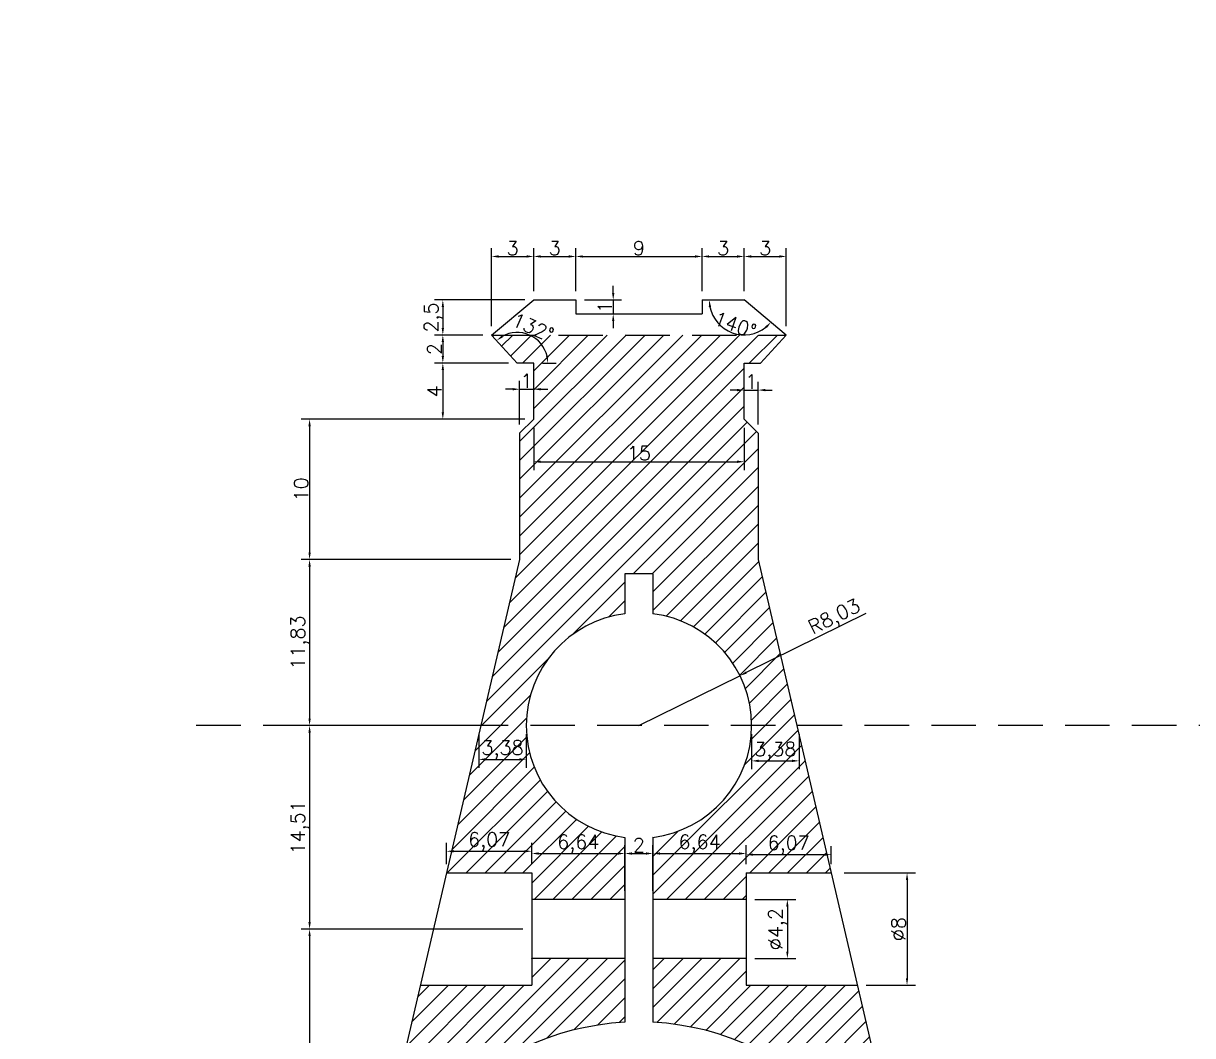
# Model space of a CAD drawing. Header units: millimetres. Extents: x 6817 to 10425, y -2870 to -164.
# Drawn here: x 8873.3 to 8956.6, y -901.7 to -829.6 of the extents above; entities that cross this region are included whole.
import ezdxf

# ---------------------------------------------------------------- set-up
doc = ezdxf.new("R2010")
doc.units = ezdxf.units.MM
doc.linetypes.add('HIDDEN', pattern=[9.525, 6.35, -3.175])
doc.layers.add('图层2', color=108, linetype='Continuous')
doc.styles.get("Standard").update_dxf_attribs({"font": 'txt', "bigfont": 'gbcbig.shx'})
doc.dimstyles.new('ISO-25', dxfattribs={"dimtxt": 1, "dimasz": 0.5, "dimexe": 0.6, "dimexo": 0.625, "dimgap": 0.1, "dimtad": 1, "dimtxsty": 'Standard', "dimcen": 2.5, "dimadec": 0, "dimazin": 0, "dimtfac": 1, "dimtmove": 0, "dimatfit": 3, "dimfxl": 1, "dimarcsym": 0})

# ---------------------------------------------------------------- blocks, each defined once
blk = doc.blocks.new('*D1594')
at = {"layer": 'Defpoints', "color": 0, "linetype": 'ByBlock', "transparency": 16777216}
for p in [(8909.686, -855.639), (8909.686, -857.777), (8908.686, -858.777)]:
    blk.add_point(p, dxfattribs=at)
at = {"layer": '图层2', "color": 0, "linetype": 'ByBlock', "lineweight": -2, "transparency": 16777216}
for p, q in [((8908.686, -858.152), (8908.686, -855.039)), ((8909.686, -857.152), (8909.686, -855.039)), ((8908.186, -855.639), (8907.686, -855.639)), ((8908.686, -855.639), (8909.686, -855.639)), ((8910.186, -855.639), (8910.686, -855.639))]:
    blk.add_line(p, q, dxfattribs=at)
at = {"layer": '图层2', "color": 0, "linetype": 'ByBlock', "transparency": 16777216}
for points in [[(8908.186, -855.555), (8908.186, -855.722), (8908.686, -855.639)], [(8910.186, -855.555), (8910.186, -855.722), (8909.686, -855.639)]]:
    blk.add_solid(points, dxfattribs=at)
at = {"layer": '图层2', "color": 0, "linetype": 'ByBlock', "transparency": 16777216, "insert": (8909.186, -855.039), "char_height": 1, "attachment_point": 5}
blk.add_mtext('1', dxfattribs=at)
blk = doc.blocks.new('*D1535')
at = {"layer": 'Defpoints', "color": 0, "linetype": 'ByBlock', "transparency": 16777216}
for p in [(8909.686, -857.777), (8924.686, -857.777), (8924.686, -860.805)]:
    blk.add_point(p, dxfattribs=at)
at = {"layer": '图层2', "color": 0, "linetype": 'ByBlock', "lineweight": -2, "transparency": 16777216}
for p, q in [((8909.686, -858.402), (8909.686, -861.405)), ((8924.686, -858.402), (8924.686, -861.405)), ((8910.186, -860.805), (8924.186, -860.805))]:
    blk.add_line(p, q, dxfattribs=at)
at = {"layer": '图层2', "color": 0, "linetype": 'ByBlock', "transparency": 16777216}
for points in [[(8910.186, -860.722), (8910.186, -860.889), (8909.686, -860.805)], [(8924.186, -860.722), (8924.186, -860.889), (8924.686, -860.805)]]:
    blk.add_solid(points, dxfattribs=at)
at = {"layer": '图层2', "color": 0, "linetype": 'ByBlock', "transparency": 16777216, "insert": (8917.186, -860.205), "char_height": 1, "attachment_point": 5}
blk.add_mtext('15', dxfattribs=at)
blk = doc.blocks.new('*D1595')
at = {"layer": 'Defpoints', "color": 0, "linetype": 'ByBlock', "transparency": 16777216}
for p in [(8925.686, -855.701), (8924.686, -857.777), (8925.686, -858.777)]:
    blk.add_point(p, dxfattribs=at)
at = {"layer": '图层2', "color": 0, "linetype": 'ByBlock', "lineweight": -2, "transparency": 16777216}
for p, q in [((8924.686, -857.152), (8924.686, -855.101)), ((8925.686, -858.152), (8925.686, -855.101)), ((8924.186, -855.701), (8923.686, -855.701)), ((8924.686, -855.701), (8925.686, -855.701)), ((8926.186, -855.701), (8926.686, -855.701))]:
    blk.add_line(p, q, dxfattribs=at)
at = {"layer": '图层2', "color": 0, "linetype": 'ByBlock', "transparency": 16777216}
for points in [[(8924.186, -855.618), (8924.186, -855.785), (8924.686, -855.701)], [(8926.186, -855.618), (8926.186, -855.785), (8925.686, -855.701)]]:
    blk.add_solid(points, dxfattribs=at)
at = {"layer": '图层2', "color": 0, "linetype": 'ByBlock', "transparency": 16777216, "insert": (8925.186, -855.101), "char_height": 1, "attachment_point": 5}
blk.add_mtext('1', dxfattribs=at)
blk = doc.blocks.new('*D1596')
at = {"layer": 'Defpoints', "color": 0, "linetype": 'ByBlock', "transparency": 16777216}
for p in [(8909.686, -857.777), (8893.719, -867.777), (8908.686, -867.777)]:
    blk.add_point(p, dxfattribs=at)
at = {"layer": '图层2', "color": 0, "linetype": 'ByBlock', "lineweight": -2, "transparency": 16777216}
for p, q in [((8909.061, -857.777), (8893.119, -857.777)), ((8893.719, -858.277), (8893.719, -867.277)), ((8908.061, -867.777), (8893.119, -867.777))]:
    blk.add_line(p, q, dxfattribs=at)
at = {"layer": '图层2', "color": 0, "linetype": 'ByBlock', "transparency": 16777216}
for points in [[(8893.636, -858.277), (8893.803, -858.277), (8893.719, -857.777)], [(8893.636, -867.277), (8893.803, -867.277), (8893.719, -867.777)]]:
    blk.add_solid(points, dxfattribs=at)
at = {"layer": '图层2', "color": 0, "linetype": 'ByBlock', "transparency": 16777216, "insert": (8893.119, -862.777), "char_height": 1, "attachment_point": 5, "rotation": 90}
blk.add_mtext('10', dxfattribs=at)
blk = doc.blocks.new('*D1536')
at = {"layer": 'Defpoints', "color": 0, "linetype": 'ByBlock', "transparency": 16777216}
for p in [(8908.686, -867.777), (8893.719, -879.604), (8905.773, -879.604)]:
    blk.add_point(p, dxfattribs=at)
at = {"layer": '图层2', "color": 0, "linetype": 'ByBlock', "lineweight": -2, "transparency": 16777216}
for p, q in [((8908.061, -867.777), (8893.119, -867.777)), ((8893.719, -868.277), (8893.719, -879.104)), ((8905.148, -879.604), (8893.119, -879.604))]:
    blk.add_line(p, q, dxfattribs=at)
at = {"layer": '图层2', "color": 0, "linetype": 'ByBlock', "transparency": 16777216}
for points in [[(8893.636, -868.277), (8893.803, -868.277), (8893.719, -867.777)], [(8893.636, -879.104), (8893.803, -879.104), (8893.719, -879.604)]]:
    blk.add_solid(points, dxfattribs=at)
at = {"layer": '图层2', "color": 0, "linetype": 'ByBlock', "transparency": 16777216, "insert": (8893.036, -873.691), "char_height": 1, "attachment_point": 5, "rotation": 90}
blk.add_mtext('11,83', dxfattribs=at)
blk = doc.blocks.new('*D1597')
at = {"layer": 'Defpoints', "color": 0, "linetype": 'ByBlock', "transparency": 16777216}
for p in [(8905.773, -879.604), (8893.719, -894.111), (8909.547, -894.111)]:
    blk.add_point(p, dxfattribs=at)
at = {"layer": '图层2', "color": 0, "linetype": 'ByBlock', "lineweight": -2, "transparency": 16777216}
for p, q in [((8905.148, -879.604), (8893.119, -879.604)), ((8893.719, -880.104), (8893.719, -893.611)), ((8908.922, -894.111), (8893.119, -894.111))]:
    blk.add_line(p, q, dxfattribs=at)
at = {"layer": '图层2', "color": 0, "linetype": 'ByBlock', "transparency": 16777216}
for points in [[(8893.636, -880.104), (8893.803, -880.104), (8893.719, -879.604)], [(8893.636, -893.611), (8893.803, -893.611), (8893.719, -894.111)]]:
    blk.add_solid(points, dxfattribs=at)
at = {"layer": '图层2', "color": 0, "linetype": 'ByBlock', "transparency": 16777216, "insert": (8893.036, -886.858), "char_height": 1, "attachment_point": 5, "rotation": 90}
blk.add_mtext('14,51', dxfattribs=at)
blk = doc.blocks.new('*D1537')
at = {"layer": 'Defpoints', "color": 0, "linetype": 'ByBlock', "transparency": 16777216}
for p in [(8909.547, -894.111), (8893.719, -919.824), (8896.486, -919.824)]:
    blk.add_point(p, dxfattribs=at)
at = {"layer": '图层2', "color": 0, "linetype": 'ByBlock', "lineweight": -2, "transparency": 16777216}
for p, q in [((8908.922, -894.111), (8893.119, -894.111)), ((8893.719, -894.611), (8893.719, -919.324)), ((8895.861, -919.824), (8893.119, -919.824))]:
    blk.add_line(p, q, dxfattribs=at)
at = {"layer": '图层2', "color": 0, "linetype": 'ByBlock', "transparency": 16777216}
for points in [[(8893.636, -894.611), (8893.803, -894.611), (8893.719, -894.111)], [(8893.636, -919.324), (8893.803, -919.324), (8893.719, -919.824)]]:
    blk.add_solid(points, dxfattribs=at)
at = {"layer": '图层2', "color": 0, "linetype": 'ByBlock', "transparency": 16777216, "insert": (8893.036, -906.968), "char_height": 1, "attachment_point": 5, "rotation": 90}
blk.add_mtext('25,71', dxfattribs=at)
blk = doc.blocks.new('*D1598')
at = {"layer": 'Defpoints', "color": 0, "linetype": 'ByBlock', "transparency": 16777216}
for p in [(8909.547, -888.563), (8903.478, -890.111), (8909.547, -890.111)]:
    blk.add_point(p, dxfattribs=at)
at = {"layer": '图层2', "color": 0, "linetype": 'ByBlock', "lineweight": -2, "transparency": 16777216}
for p, q in [((8903.478, -889.486), (8903.478, -887.963)), ((8909.547, -889.486), (8909.547, -887.963)), ((8903.978, -888.563), (8909.047, -888.563))]:
    blk.add_line(p, q, dxfattribs=at)
at = {"layer": '图层2', "color": 0, "linetype": 'ByBlock', "transparency": 16777216}
for points in [[(8903.978, -888.48), (8903.978, -888.647), (8903.478, -888.563)], [(8909.047, -888.48), (8909.047, -888.647), (8909.547, -888.563)]]:
    blk.add_solid(points, dxfattribs=at)
at = {"layer": '图层2', "color": 0, "linetype": 'ByBlock', "transparency": 16777216, "insert": (8906.513, -887.88), "char_height": 1, "attachment_point": 5}
blk.add_mtext('6,07', dxfattribs=at)
blk = doc.blocks.new('*D1599')
at = {"layer": 'Defpoints', "color": 0, "linetype": 'ByBlock', "transparency": 16777216}
for p in [(8916.186, -888.725), (8909.547, -890.111), (8916.186, -892.011)]:
    blk.add_point(p, dxfattribs=at)
at = {"layer": '图层2', "color": 0, "linetype": 'ByBlock', "lineweight": -2, "transparency": 16777216}
for p, q in [((8909.547, -889.486), (8909.547, -888.125)), ((8916.186, -891.386), (8916.186, -888.125)), ((8910.047, -888.725), (8915.686, -888.725))]:
    blk.add_line(p, q, dxfattribs=at)
at = {"layer": '图层2', "color": 0, "linetype": 'ByBlock', "transparency": 16777216}
for points in [[(8910.047, -888.641), (8910.047, -888.808), (8909.547, -888.725)], [(8915.686, -888.641), (8915.686, -888.808), (8916.186, -888.725)]]:
    blk.add_solid(points, dxfattribs=at)
at = {"layer": '图层2', "color": 0, "linetype": 'ByBlock', "transparency": 16777216, "insert": (8912.866, -888.041), "char_height": 1, "attachment_point": 5}
blk.add_mtext('6,64', dxfattribs=at)
blk = doc.blocks.new('*D1600')
at = {"layer": 'Defpoints', "color": 0, "linetype": 'ByBlock', "transparency": 16777216}
for p in [(8918.186, -888.725), (8916.186, -892.011), (8918.186, -892.011)]:
    blk.add_point(p, dxfattribs=at)
at = {"layer": '图层2', "color": 0, "linetype": 'ByBlock', "lineweight": -2, "transparency": 16777216}
for p, q in [((8916.186, -891.386), (8916.186, -888.125)), ((8918.186, -891.386), (8918.186, -888.125)), ((8916.686, -888.725), (8917.686, -888.725))]:
    blk.add_line(p, q, dxfattribs=at)
at = {"layer": '图层2', "color": 0, "linetype": 'ByBlock', "transparency": 16777216}
for points in [[(8916.686, -888.641), (8916.686, -888.808), (8916.186, -888.725)], [(8917.686, -888.641), (8917.686, -888.808), (8918.186, -888.725)]]:
    blk.add_solid(points, dxfattribs=at)
at = {"layer": '图层2', "color": 0, "linetype": 'ByBlock', "transparency": 16777216, "insert": (8917.186, -888.125), "char_height": 1, "attachment_point": 5}
blk.add_mtext('2', dxfattribs=at)
blk = doc.blocks.new('*D1601')
at = {"layer": 'Defpoints', "color": 0, "linetype": 'ByBlock', "transparency": 16777216}
for p in [(8924.824, -888.725), (8924.824, -890.111), (8918.186, -892.011)]:
    blk.add_point(p, dxfattribs=at)
at = {"layer": '图层2', "color": 0, "linetype": 'ByBlock', "lineweight": -2, "transparency": 16777216}
for p, q in [((8918.186, -891.386), (8918.186, -888.125)), ((8924.824, -889.486), (8924.824, -888.125)), ((8918.686, -888.725), (8924.324, -888.725))]:
    blk.add_line(p, q, dxfattribs=at)
at = {"layer": '图层2', "color": 0, "linetype": 'ByBlock', "transparency": 16777216}
for points in [[(8918.686, -888.641), (8918.686, -888.808), (8918.186, -888.725)], [(8924.324, -888.641), (8924.324, -888.808), (8924.824, -888.725)]]:
    blk.add_solid(points, dxfattribs=at)
at = {"layer": '图层2', "color": 0, "linetype": 'ByBlock', "transparency": 16777216, "insert": (8921.505, -888.041), "char_height": 1, "attachment_point": 5}
blk.add_mtext('6,64', dxfattribs=at)
blk = doc.blocks.new('*D1602')
at = {"layer": 'Defpoints', "color": 0, "linetype": 'ByBlock', "transparency": 16777216}
for p in [(8930.894, -888.805), (8924.824, -890.111), (8930.894, -890.111)]:
    blk.add_point(p, dxfattribs=at)
at = {"layer": '图层2', "color": 0, "linetype": 'ByBlock', "lineweight": -2, "transparency": 16777216}
for p, q in [((8924.824, -889.486), (8924.824, -888.205)), ((8925.324, -888.805), (8930.394, -888.805)), ((8930.894, -889.486), (8930.894, -888.205))]:
    blk.add_line(p, q, dxfattribs=at)
at = {"layer": '图层2', "color": 0, "linetype": 'ByBlock', "transparency": 16777216}
for points in [[(8925.324, -888.722), (8925.324, -888.889), (8924.824, -888.805)], [(8930.394, -888.722), (8930.394, -888.889), (8930.894, -888.805)]]:
    blk.add_solid(points, dxfattribs=at)
at = {"layer": '图层2', "color": 0, "linetype": 'ByBlock', "transparency": 16777216, "insert": (8927.859, -888.122), "char_height": 1, "attachment_point": 5}
blk.add_mtext('6,07', dxfattribs=at)
blk = doc.blocks.new('*D1603')
at = {"layer": 'Defpoints', "color": 0, "linetype": 'ByBlock', "transparency": 16777216}
for p in [(8924.824, -892.011), (8924.824, -896.211), (8927.763, -896.211)]:
    blk.add_point(p, dxfattribs=at)
at = {"layer": '图层2', "color": 0, "linetype": 'ByBlock', "lineweight": -2, "transparency": 16777216}
for p, q in [((8925.449, -892.011), (8928.363, -892.011)), ((8927.763, -892.511), (8927.763, -895.711)), ((8925.449, -896.211), (8928.363, -896.211))]:
    blk.add_line(p, q, dxfattribs=at)
at = {"layer": '图层2', "color": 0, "linetype": 'ByBlock', "transparency": 16777216}
for points in [[(8927.679, -892.511), (8927.846, -892.511), (8927.763, -892.011)], [(8927.679, -895.711), (8927.846, -895.711), (8927.763, -896.211)]]:
    blk.add_solid(points, dxfattribs=at)
at = {"layer": '图层2', "color": 0, "linetype": 'ByBlock', "transparency": 16777216, "insert": (8927.079, -894.111), "char_height": 1, "attachment_point": 5, "rotation": 90}
blk.add_mtext('%%C4,2', dxfattribs=at)
blk = doc.blocks.new('*D1604')
at = {"layer": 'Defpoints', "color": 0, "linetype": 'ByBlock', "transparency": 16777216}
for p in [(8931.186, -890.111), (8932.759, -898.111), (8936.291, -898.111)]:
    blk.add_point(p, dxfattribs=at)
at = {"layer": '图层2', "color": 0, "linetype": 'ByBlock', "lineweight": -2, "transparency": 16777216}
for p, q in [((8931.811, -890.111), (8936.891, -890.111)), ((8936.291, -890.611), (8936.291, -897.611)), ((8933.384, -898.111), (8936.891, -898.111))]:
    blk.add_line(p, q, dxfattribs=at)
at = {"layer": '图层2', "color": 0, "linetype": 'ByBlock', "transparency": 16777216}
for points in [[(8936.207, -890.611), (8936.374, -890.611), (8936.291, -890.111)], [(8936.207, -897.611), (8936.374, -897.611), (8936.291, -898.111)]]:
    blk.add_solid(points, dxfattribs=at)
at = {"layer": '图层2', "color": 0, "linetype": 'ByBlock', "transparency": 16777216, "insert": (8935.691, -894.111), "char_height": 1, "attachment_point": 5, "rotation": 90}
blk.add_mtext('%%C8', dxfattribs=at)
blk = doc.blocks.new('*D1607')
at = {"layer": 'Defpoints', "color": 0, "linetype": 'ByBlock', "transparency": 16777216}
for p in [(8924.387, -876.052), (8917.186, -879.604)]:
    blk.add_point(p, dxfattribs=at)
at = {"layer": '图层2', "color": 0, "linetype": 'ByBlock', "lineweight": -2, "transparency": 16777216}
for p, q in [((8933.349, -871.631), (8924.836, -875.831)), ((8917.186, -879.604), (8924.387, -876.052))]:
    blk.add_line(p, q, dxfattribs=at)
at = {"layer": '图层2', "color": 0, "linetype": 'ByBlock', "transparency": 16777216}
blk.add_solid([(8924.799, -875.756), (8924.872, -875.905), (8924.387, -876.052)], dxfattribs=at)
at = {"layer": '图层2', "color": 0, "linetype": 'ByBlock', "transparency": 16777216, "insert": (8931.163, -871.947), "char_height": 1, "attachment_point": 5, "rotation": 26.25852}
blk.add_mtext('R8,03', dxfattribs=at)
blk = doc.blocks.new('*D1609')
at = {"layer": 'Defpoints', "color": 0, "linetype": 'ByBlock', "transparency": 16777216}
for p in [(8905.773, -879.604), (8909.156, -879.604), (8909.156, -882.018)]:
    blk.add_point(p, dxfattribs=at)
at = {"layer": '图层2', "color": 0, "linetype": 'ByBlock', "lineweight": -2, "transparency": 16777216}
for p, q in [((8905.773, -880.229), (8905.773, -882.618)), ((8909.156, -880.229), (8909.156, -882.618)), ((8906.273, -882.018), (8908.656, -882.018))]:
    blk.add_line(p, q, dxfattribs=at)
at = {"layer": '图层2', "color": 0, "linetype": 'ByBlock', "transparency": 16777216}
for points in [[(8906.273, -881.934), (8906.273, -882.101), (8905.773, -882.018)], [(8908.656, -881.934), (8908.656, -882.101), (8909.156, -882.018)]]:
    blk.add_solid(points, dxfattribs=at)
at = {"layer": '图层2', "color": 0, "linetype": 'ByBlock', "transparency": 16777216, "insert": (8907.464, -881.334), "char_height": 1, "attachment_point": 5}
blk.add_mtext('3,38', dxfattribs=at)
blk = doc.blocks.new('*D1610')
at = {"layer": 'Defpoints', "color": 0, "linetype": 'ByBlock', "transparency": 16777216}
for p in [(8925.216, -879.604), (8928.599, -879.604), (8928.599, -882.123)]:
    blk.add_point(p, dxfattribs=at)
at = {"layer": '图层2', "color": 0, "linetype": 'ByBlock', "lineweight": -2, "transparency": 16777216}
for p, q in [((8925.216, -880.229), (8925.216, -882.723)), ((8928.599, -880.229), (8928.599, -882.723)), ((8925.716, -882.123), (8928.099, -882.123))]:
    blk.add_line(p, q, dxfattribs=at)
at = {"layer": '图层2', "color": 0, "linetype": 'ByBlock', "transparency": 16777216}
for points in [[(8925.716, -882.039), (8925.716, -882.206), (8925.216, -882.123)], [(8928.099, -882.039), (8928.099, -882.206), (8928.599, -882.123)]]:
    blk.add_solid(points, dxfattribs=at)
at = {"layer": '图层2', "color": 0, "linetype": 'ByBlock', "transparency": 16777216, "insert": (8926.907, -881.439), "char_height": 1, "attachment_point": 5}
blk.add_mtext('3,38', dxfattribs=at)
blk = doc.blocks.new('*D1637')
at = {"layer": 'Defpoints', "color": 0, "linetype": 'ByBlock', "transparency": 16777216}
for p in [(8912.686, -846.178), (8909.686, -849.277), (8912.686, -849.277)]:
    blk.add_point(p, dxfattribs=at)
at = {"layer": '图层2', "color": 0, "linetype": 'ByBlock', "lineweight": -2, "transparency": 16777216}
for p, q in [((8909.686, -848.652), (8909.686, -845.578)), ((8912.686, -848.652), (8912.686, -845.578)), ((8910.186, -846.178), (8912.186, -846.178))]:
    blk.add_line(p, q, dxfattribs=at)
at = {"layer": '图层2', "color": 0, "linetype": 'ByBlock', "transparency": 16777216}
for points in [[(8910.186, -846.095), (8910.186, -846.262), (8909.686, -846.178)], [(8912.186, -846.095), (8912.186, -846.262), (8912.686, -846.178)]]:
    blk.add_solid(points, dxfattribs=at)
at = {"layer": '图层2', "color": 0, "linetype": 'ByBlock', "transparency": 16777216, "insert": (8911.186, -845.578), "char_height": 1, "attachment_point": 5}
blk.add_mtext('3', dxfattribs=at)
blk = doc.blocks.new('*D1638')
at = {"layer": 'Defpoints', "color": 0, "linetype": 'ByBlock', "transparency": 16777216}
for p in [(8921.686, -846.178), (8912.686, -849.277), (8921.686, -849.277)]:
    blk.add_point(p, dxfattribs=at)
at = {"layer": '图层2', "color": 0, "linetype": 'ByBlock', "lineweight": -2, "transparency": 16777216}
for p, q in [((8912.686, -848.652), (8912.686, -845.578)), ((8921.686, -848.652), (8921.686, -845.578)), ((8913.186, -846.178), (8921.186, -846.178))]:
    blk.add_line(p, q, dxfattribs=at)
at = {"layer": '图层2', "color": 0, "linetype": 'ByBlock', "transparency": 16777216}
for points in [[(8913.186, -846.095), (8913.186, -846.262), (8912.686, -846.178)], [(8921.186, -846.095), (8921.186, -846.262), (8921.686, -846.178)]]:
    blk.add_solid(points, dxfattribs=at)
at = {"layer": '图层2', "color": 0, "linetype": 'ByBlock', "transparency": 16777216, "insert": (8917.186, -845.578), "char_height": 1, "attachment_point": 5}
blk.add_mtext('9', dxfattribs=at)
blk = doc.blocks.new('*D1639')
at = {"layer": 'Defpoints', "color": 0, "linetype": 'ByBlock', "transparency": 16777216}
for p in [(8924.686, -846.178), (8921.686, -849.277), (8924.686, -849.277)]:
    blk.add_point(p, dxfattribs=at)
at = {"layer": '图层2', "color": 0, "linetype": 'ByBlock', "lineweight": -2, "transparency": 16777216}
for p, q in [((8921.686, -848.652), (8921.686, -845.578)), ((8924.686, -848.652), (8924.686, -845.578)), ((8922.186, -846.178), (8924.186, -846.178))]:
    blk.add_line(p, q, dxfattribs=at)
at = {"layer": '图层2', "color": 0, "linetype": 'ByBlock', "transparency": 16777216}
for points in [[(8922.186, -846.095), (8922.186, -846.262), (8921.686, -846.178)], [(8924.186, -846.095), (8924.186, -846.262), (8924.686, -846.178)]]:
    blk.add_solid(points, dxfattribs=at)
at = {"layer": '图层2', "color": 0, "linetype": 'ByBlock', "transparency": 16777216, "insert": (8923.186, -845.578), "char_height": 1, "attachment_point": 5}
blk.add_mtext('3', dxfattribs=at)
blk = doc.blocks.new('*D1640')
at = {"layer": 'Defpoints', "color": 0, "linetype": 'ByBlock', "transparency": 16777216}
for p in [(8927.686, -846.178), (8924.686, -849.277), (8927.686, -851.777)]:
    blk.add_point(p, dxfattribs=at)
at = {"layer": '图层2', "color": 0, "linetype": 'ByBlock', "lineweight": -2, "transparency": 16777216}
for p, q in [((8924.686, -848.652), (8924.686, -845.578)), ((8927.686, -851.152), (8927.686, -845.578)), ((8925.186, -846.178), (8927.186, -846.178))]:
    blk.add_line(p, q, dxfattribs=at)
at = {"layer": '图层2', "color": 0, "linetype": 'ByBlock', "transparency": 16777216}
for points in [[(8925.186, -846.095), (8925.186, -846.262), (8924.686, -846.178)], [(8927.186, -846.095), (8927.186, -846.262), (8927.686, -846.178)]]:
    blk.add_solid(points, dxfattribs=at)
at = {"layer": '图层2', "color": 0, "linetype": 'ByBlock', "transparency": 16777216, "insert": (8926.186, -845.578), "char_height": 1, "attachment_point": 5}
blk.add_mtext('3', dxfattribs=at)
blk = doc.blocks.new('*D1641')
at = {"layer": 'Defpoints', "color": 0, "linetype": 'ByBlock', "transparency": 16777216}
for p in [(8909.686, -846.178), (8909.686, -849.277), (8906.686, -851.777)]:
    blk.add_point(p, dxfattribs=at)
at = {"layer": '图层2', "color": 0, "linetype": 'ByBlock', "lineweight": -2, "transparency": 16777216}
for p, q in [((8906.686, -851.152), (8906.686, -845.578)), ((8909.686, -848.652), (8909.686, -845.578)), ((8907.186, -846.178), (8909.186, -846.178))]:
    blk.add_line(p, q, dxfattribs=at)
at = {"layer": '图层2', "color": 0, "linetype": 'ByBlock', "transparency": 16777216}
for points in [[(8907.186, -846.095), (8907.186, -846.262), (8906.686, -846.178)], [(8909.186, -846.095), (8909.186, -846.262), (8909.686, -846.178)]]:
    blk.add_solid(points, dxfattribs=at)
at = {"layer": '图层2', "color": 0, "linetype": 'ByBlock', "transparency": 16777216, "insert": (8908.186, -845.578), "char_height": 1, "attachment_point": 5}
blk.add_mtext('3', dxfattribs=at)
blk = doc.blocks.new('*D1642')
at = {"layer": 'Defpoints', "color": 0, "linetype": 'ByBlock', "transparency": 16777216}
for p in [(8912.686, -849.277), (8912.686, -850.277), (8915.354, -850.277)]:
    blk.add_point(p, dxfattribs=at)
at = {"layer": '图层2', "color": 0, "linetype": 'ByBlock', "lineweight": -2, "transparency": 16777216}
for p, q in [((8915.354, -848.777), (8915.354, -848.277)), ((8913.311, -849.277), (8915.954, -849.277)), ((8915.354, -849.277), (8915.354, -850.277)), ((8913.311, -850.277), (8915.954, -850.277)), ((8915.354, -850.777), (8915.354, -851.277))]:
    blk.add_line(p, q, dxfattribs=at)
at = {"layer": '图层2', "color": 0, "linetype": 'ByBlock', "transparency": 16777216}
for points in [[(8915.271, -848.777), (8915.437, -848.777), (8915.354, -849.277)], [(8915.271, -850.777), (8915.437, -850.777), (8915.354, -850.277)]]:
    blk.add_solid(points, dxfattribs=at)
at = {"layer": '图层2', "color": 0, "linetype": 'ByBlock', "transparency": 16777216, "insert": (8914.754, -849.777), "char_height": 1, "attachment_point": 5, "rotation": 90}
blk.add_mtext('1', dxfattribs=at)
blk = doc.blocks.new('*D1549')
at = {"layer": 'Defpoints', "color": 0, "linetype": 'ByBlock', "transparency": 16777216}
for p in [(8909.686, -849.277), (8903.214, -851.777), (8906.686, -851.777)]:
    blk.add_point(p, dxfattribs=at)
at = {"layer": '图层2', "color": 0, "linetype": 'ByBlock', "lineweight": -2, "transparency": 16777216}
for p, q in [((8909.061, -849.277), (8902.614, -849.277)), ((8903.214, -849.777), (8903.214, -851.277)), ((8906.061, -851.777), (8902.614, -851.777))]:
    blk.add_line(p, q, dxfattribs=at)
at = {"layer": '图层2', "color": 0, "linetype": 'ByBlock', "transparency": 16777216}
for points in [[(8903.13, -849.777), (8903.297, -849.777), (8903.214, -849.277)], [(8903.13, -851.277), (8903.297, -851.277), (8903.214, -851.777)]]:
    blk.add_solid(points, dxfattribs=at)
at = {"layer": '图层2', "color": 0, "linetype": 'ByBlock', "transparency": 16777216, "insert": (8902.53, -850.527), "char_height": 1, "attachment_point": 5, "rotation": 90}
blk.add_mtext('2,5', dxfattribs=at)
blk = doc.blocks.new('*D1550')
at = {"layer": 'Defpoints', "color": 0, "linetype": 'ByBlock', "transparency": 16777216}
for p in [(8906.686, -851.777), (8903.214, -853.777), (8908.516, -853.777)]:
    blk.add_point(p, dxfattribs=at)
at = {"layer": '图层2', "color": 0, "linetype": 'ByBlock', "lineweight": -2, "transparency": 16777216}
for p, q in [((8906.061, -851.777), (8902.614, -851.777)), ((8903.214, -852.277), (8903.214, -853.277)), ((8907.891, -853.777), (8902.614, -853.777))]:
    blk.add_line(p, q, dxfattribs=at)
at = {"layer": '图层2', "color": 0, "linetype": 'ByBlock', "transparency": 16777216}
for points in [[(8903.13, -852.277), (8903.297, -852.277), (8903.214, -851.777)], [(8903.13, -853.277), (8903.297, -853.277), (8903.214, -853.777)]]:
    blk.add_solid(points, dxfattribs=at)
at = {"layer": '图层2', "color": 0, "linetype": 'ByBlock', "transparency": 16777216, "insert": (8902.614, -852.777), "char_height": 1, "attachment_point": 5, "rotation": 90}
blk.add_mtext('2', dxfattribs=at)
blk = doc.blocks.new('*D1551')
at = {"layer": 'Defpoints', "color": 0, "linetype": 'ByBlock', "transparency": 16777216}
for p in [(8908.516, -853.777), (8903.214, -857.777), (8909.686, -857.777)]:
    blk.add_point(p, dxfattribs=at)
at = {"layer": '图层2', "color": 0, "linetype": 'ByBlock', "lineweight": -2, "transparency": 16777216}
for p, q in [((8907.891, -853.777), (8902.614, -853.777)), ((8903.214, -854.277), (8903.214, -857.277)), ((8909.061, -857.777), (8902.614, -857.777))]:
    blk.add_line(p, q, dxfattribs=at)
at = {"layer": '图层2', "color": 0, "linetype": 'ByBlock', "transparency": 16777216}
for points in [[(8903.13, -854.277), (8903.297, -854.277), (8903.214, -853.777)], [(8903.13, -857.277), (8903.297, -857.277), (8903.214, -857.777)]]:
    blk.add_solid(points, dxfattribs=at)
at = {"layer": '图层2', "color": 0, "linetype": 'ByBlock', "transparency": 16777216, "insert": (8902.614, -855.777), "char_height": 1, "attachment_point": 5, "rotation": 90}
blk.add_mtext('4', dxfattribs=at)
blk = doc.blocks.new('*D1643')
at = {"layer": 'Defpoints', "color": 0, "linetype": 'ByBlock', "transparency": 16777216}
for p in [(8906.686, -851.777), (8910.082, -852.257), (8908.516, -853.777), (8908.516, -853.777), (8909.686, -853.777)]:
    blk.add_point(p, dxfattribs=at)
at = {"layer": '图层2', "color": 0, "linetype": 'ByBlock', "lineweight": -2, "transparency": 16777216}
blk.add_line((8910.311, -853.777), (8911.299, -853.777), dxfattribs=at)
blk.add_arc((8908.516, -853.777), 2.183, 13.15008, 119.30843, dxfattribs=at)
at = {"layer": '图层2', "color": 0, "linetype": 'ByBlock', "transparency": 16777216}
for points in [[(8907.496, -851.941), (8907.398, -851.806), (8907.042, -852.167)], [(8910.725, -853.271), (8910.559, -853.29), (8910.699, -853.777)]]:
    blk.add_solid(points, dxfattribs=at)
at = {"layer": '图层2', "color": 0, "linetype": 'ByBlock', "transparency": 16777216, "insert": (8909.638, -851.23), "char_height": 1, "attachment_point": 5, "rotation": 336.22926}
blk.add_mtext('132°', dxfattribs=at)
blk = doc.blocks.new('*D1644')
at = {"layer": 'Defpoints', "color": 0, "linetype": 'ByBlock', "transparency": 16777216}
for p in [(8921.686, -849.277), (8924.686, -849.277), (8924.686, -849.277), (8922.98, -851.089), (8927.686, -851.777)]:
    blk.add_point(p, dxfattribs=at)
at = {"layer": '图层2', "color": 0, "linetype": 'ByBlock', "lineweight": -2, "transparency": 16777216}
blk.add_arc((8924.686, -849.277), 2.488, 191.53213, 308.6623, dxfattribs=at)
at = {"layer": '图层2', "color": 0, "linetype": 'ByBlock', "transparency": 16777216}
for points in [[(8922.165, -849.783), (8922.331, -849.767), (8922.197, -849.277)], [(8926.182, -851.161), (8926.299, -851.28), (8926.597, -850.871)]]:
    blk.add_solid(points, dxfattribs=at)
at = {"layer": '图层2', "color": 0, "linetype": 'ByBlock', "transparency": 16777216, "insert": (8924.043, -851.053), "char_height": 1, "attachment_point": 5, "rotation": 340.09721}
blk.add_mtext('140°', dxfattribs=at)
blk = doc.blocks.new('*D2126')
at = {"layer": 'Defpoints', "color": 0, "linetype": 'ByBlock'}
for p in [(10223.657, -339.202), (10223.657, -344.877), (10247.603, -344.877)]:
    blk.add_point(p, dxfattribs=at)
at = {"layer": 'Defpoints', "color": 0, "linetype": 'ByBlock', "transparency": 16777216}
for p in [(8490.813, -2490.52), (8490.813, -2500.59), (8495.813, -2500.59)]:
    blk.add_point(p, dxfattribs=at)
at = {"layer": '图层2', "color": 0, "linetype": 'ByBlock', "lineweight": -2}
for p, q in [((10224.282, -339.202), (10248.203, -339.202)), ((10247.603, -339.702), (10247.603, -344.377)), ((10224.282, -344.877), (10248.203, -344.877))]:
    blk.add_line(p, q, dxfattribs=at)
at = {"layer": '图层2', "color": 0, "linetype": 'ByBlock', "lineweight": -2, "transparency": 16777216}
for p, q in [((8490.813, -2499.965), (8490.813, -2489.92)), ((8495.813, -2499.965), (8495.813, -2489.92)), ((8495.313, -2490.52), (8491.313, -2490.52))]:
    blk.add_line(p, q, dxfattribs=at)
at = {"layer": '图层2', "color": 0, "linetype": 'ByBlock'}
for points in [[(10247.52, -339.702), (10247.687, -339.702), (10247.603, -339.202)], [(10247.52, -344.377), (10247.687, -344.377), (10247.603, -344.877)]]:
    blk.add_solid(points, dxfattribs=at)
at = {"layer": '图层2', "color": 0, "linetype": 'ByBlock', "transparency": 16777216}
for points in [[(8491.313, -2490.437), (8491.313, -2490.604), (8490.813, -2490.52)], [(8495.313, -2490.437), (8495.313, -2490.604), (8495.813, -2490.52)]]:
    blk.add_solid(points, dxfattribs=at)
at = {"layer": '图层2', "color": 0, "linetype": 'ByBlock', "insert": (10246.92, -342.039), "char_height": 1, "attachment_point": 5, "rotation": 90}
blk.add_mtext('5,67', dxfattribs=at)
at = {"layer": '图层2', "color": 0, "linetype": 'ByBlock', "transparency": 16777216, "insert": (8493.313, -2489.17), "char_height": 2.5, "attachment_point": 5}
blk.add_mtext('5', dxfattribs=at)
blk = doc.blocks.new('*D2135')
at = {"layer": 'Defpoints', "color": 0, "linetype": 'ByBlock'}
for p in [(10217.809, -308.872), (10215.309, -322.353), (10217.809, -322.353), (8520.699, -2501.899), (8521.923, -2501.875), (8521.325, -2502.94), (8534.065, -2513.083), (8534.065, -2513.083)]:
    blk.add_point(p, dxfattribs=at)
at = {"layer": '图层2', "color": 0, "linetype": 'ByBlock', "lineweight": -2}
for p, q in [((10215.309, -321.728), (10215.309, -308.272)), ((10215.809, -308.872), (10217.309, -308.872)), ((10217.809, -321.728), (10217.809, -308.272)), ((8521.603, -2500.9), (8522.675, -2499.803)), ((8521.464, -2501.451), (8520.818, -2500.855)), ((8520.836, -2502.55), (8519.961, -2501.854))]:
    blk.add_line(p, q, dxfattribs=at)
for start, end in [(135.64919, 137.29304), (138.93689, 139.83176)]:
    blk.add_arc((8534.065, -2513.083), 17.428, start, end, dxfattribs=at)
at = {"layer": '图层2', "color": 0, "linetype": 'ByBlock'}
for points in [[(10215.809, -308.788), (10215.809, -308.955), (10215.309, -308.872)], [(10217.309, -308.788), (10217.309, -308.955), (10217.809, -308.872)], [(8520.812, -2501.894), (8520.683, -2501.788), (8520.431, -2502.228)], [(8520.863, -2501.579), (8520.987, -2501.69), (8521.259, -2501.262)]]:
    blk.add_solid(points, dxfattribs=at)
at = {"layer": '图层2', "color": 0, "linetype": 'ByBlock', "insert": (10216.559, -308.188), "char_height": 1, "attachment_point": 5}
blk.add_mtext('2,5', dxfattribs=at)
at = {"layer": '图层2', "color": 0, "linetype": 'ByBlock', "insert": (8521.71, -2499.932), "char_height": 1, "attachment_point": 5, "rotation": 45.64919}
blk.add_mtext('4°', dxfattribs=at)
blk = doc.blocks.new('*D2136')
at = {"layer": 'Defpoints', "color": 0, "linetype": 'ByBlock'}
for p in [(10215.309, -305.16), (10187.985, -322.353), (10215.309, -322.353), (8518.444, -2501.943), (8521.325, -2502.94), (8518.95, -2504.556), (8534.065, -2513.083), (8534.065, -2513.083)]:
    blk.add_point(p, dxfattribs=at)
at = {"layer": '图层2', "color": 0, "linetype": 'ByBlock', "lineweight": -2}
for p, q in [((10187.985, -321.728), (10187.985, -304.56)), ((10215.309, -321.728), (10215.309, -304.56)), ((10188.485, -305.16), (10214.809, -305.16)), ((8520.836, -2502.55), (8518.586, -2500.759)), ((8518.406, -2504.249), (8516.832, -2503.361))]:
    blk.add_line(p, q, dxfattribs=at)
blk.add_arc((8534.065, -2513.083), 19.186, 142.96881, 149.0795, dxfattribs=at)
at = {"layer": '图层2', "color": 0, "linetype": 'ByBlock'}
for points in [[(10188.485, -305.076), (10188.485, -305.243), (10187.985, -305.16)], [(10214.809, -305.076), (10214.809, -305.243), (10215.309, -305.16)], [(8518.683, -2501.477), (8518.815, -2501.579), (8519.055, -2501.133)], [(8517.678, -2503.266), (8517.534, -2503.182), (8517.355, -2503.656)]]:
    blk.add_solid(points, dxfattribs=at)
at = {"layer": '图层2', "color": 0, "linetype": 'ByBlock', "insert": (10201.647, -304.476), "char_height": 1, "attachment_point": 5}
blk.add_mtext('27,32', dxfattribs=at)
at = {"layer": '图层2', "color": 0, "linetype": 'ByBlock', "insert": (8517.657, -2502.025), "char_height": 1, "attachment_point": 5, "rotation": 56.02416}
blk.add_mtext('9°', dxfattribs=at)
blk = doc.blocks.new('*D2137')
at = {"layer": 'Defpoints', "color": 0, "linetype": 'ByBlock'}
for p in [(9807.815, -699.517), (9815.715, -699.517), (9807.815, -703.516), (8553.103, -2503.252), (8547.368, -2503.69), (8549.016, -2506.627), (8534.065, -2513.083), (8534.065, -2513.083)]:
    blk.add_point(p, dxfattribs=at)
at = {"layer": '图层2', "color": 0, "linetype": 'ByBlock', "lineweight": -2}
for p, q in [((9808.44, -699.517), (9816.315, -699.517)), ((9815.715, -703.016), (9815.715, -700.017)), ((9808.44, -703.516), (9816.315, -703.516)), ((8547.879, -2503.329), (8552.058, -2500.378)), ((8549.59, -2506.38), (8554.287, -2504.352))]:
    blk.add_line(p, q, dxfattribs=at)
blk.add_arc((8534.065, -2513.083), 21.426, 24.69009, 33.88828, dxfattribs=at)
at = {"layer": '图层2', "color": 0, "linetype": 'ByBlock'}
for points in [[(9815.631, -700.017), (9815.798, -700.017), (9815.715, -699.517)], [(9815.631, -703.016), (9815.798, -703.016), (9815.715, -703.516)], [(8551.783, -2501.183), (8551.921, -2501.089), (8551.568, -2500.724)], [(8553.609, -2504.099), (8553.457, -2504.167), (8553.736, -2504.589)]]:
    blk.add_solid(points, dxfattribs=at)
at = {"layer": '图层2', "color": 0, "linetype": 'ByBlock', "char_height": 1, "attachment_point": 5}
for s, insert, rotation in [('4', (9815.115, -701.517), 90), ('12°', (8553.276, -2502.307), 299.28918)]:
    blk.add_mtext(s, dxfattribs=dict(at, insert=insert, rotation=rotation))

msp = doc.modelspace()

# ---------------------------------------------------------------- hatches: boundary and pattern name
at = {"layer": '图层2', "linetype": 'ByBlock'}
h = msp.add_hatch(dxfattribs=at)
h.set_pattern_fill('ANSI31', color=4, scale=0.3)
h.set_pattern_definition([(45, (470.02715, -33.0934), (-0.67351921, 0.67351921), [])])
h.paths.add_polyline_path([(8925.686, -858.777), (8924.686, -857.777), (8924.686, -853.777), (8925.856, -853.777), (8927.686, -851.777), (8906.686, -851.777), (8908.516, -853.777), (8909.686, -853.777), (8909.686, -857.777), (8908.686, -858.777), (8908.686, -867.777), (8905.928, -879.604), (8909.156, -879.604, -0.378099), (8916.186, -871.637), (8916.186, -868.791), (8918.186, -868.791), (8918.186, -871.637, -0.378099), (8925.216, -879.604), (8928.444, -879.604), (8925.686, -867.777)])
h.paths.add_polyline_path([(8928.444, -879.604), (8925.216, -879.604, -0.378099), (8918.186, -887.572), (8918.186, -892.011), (8924.824, -892.011), (8924.824, -890.111), (8930.894, -890.111)])
h.paths.add_polyline_path([(8909.156, -879.604), (8905.928, -879.604), (8903.478, -890.111), (8909.547, -890.111), (8909.547, -892.011), (8916.186, -892.011), (8916.186, -887.572, -0.378099)])
h.paths.add_polyline_path([(8916.186, -900.751), (8916.186, -896.211), (8909.547, -896.211), (8909.547, -898.111), (8901.612, -898.111), (8897.688, -914.943, 0.061405), (8897.086, -919.824), (8898.086, -919.824, -0.398954)])
h.paths.add_polyline_path([(8932.759, -898.111), (8924.824, -898.111), (8924.824, -896.211), (8918.186, -896.211), (8918.186, -900.751, -0.398954), (8936.286, -919.824), (8937.286, -919.824, 0.061405), (8936.684, -914.943)])
h.paths.add_polyline_path([(8932.899, -932.358, 0.169929), (8937.286, -919.824), (8936.286, -919.824, -1), (8898.086, -919.824), (8897.086, -919.824, 0.169929), (8901.472, -932.358), (8912.186, -947.024), (8912.186, -951.024), (8922.186, -951.024), (8922.186, -947.024)])
h.paths.add_polyline_path([(8919.686, -943.524, -1), (8914.686, -943.524, -1)], flags=16)
h.paths.add_polyline_path([(8897.169, -925.232), (8898.002, -925.232), (8898.002, -923.732), (8897.169, -923.732)], flags=25)
h.paths.add_polyline_path([(8936.369, -925.092), (8937.202, -925.092), (8937.202, -923.592), (8936.369, -923.592)], flags=24)
h.paths.add_polyline_path([(8922.102, -942.042), (8925.58, -940.881), (8925.052, -939.3), (8921.574, -940.461)], flags=24)
h.paths.add_polyline_path([(8915.594, -949.397), (8918.778, -949.397), (8918.778, -947.831), (8915.594, -947.831)], flags=24)

# ---------------------------------------------------------------- linework, layer by layer
at = {"layer": '图层2', "color": 6, "linetype": 'ByBlock'}
for p, q in [((8906.686, -851.777), (8909.686, -849.277)), ((8909.686, -849.277), (8912.686, -849.277)), ((8912.686, -849.277), (8912.686, -850.277)), ((8921.686, -849.277), (8924.686, -849.277)), ((8921.686, -849.277), (8921.686, -850.277)), ((8927.686, -851.777), (8924.686, -849.277)), ((8912.686, -850.277), (8921.686, -850.277)), ((8908.516, -853.777), (8906.686, -851.777)), ((8925.856, -853.777), (8927.686, -851.777)), ((8909.686, -853.777), (8908.516, -853.777)), ((8909.686, -857.777), (8909.686, -853.777)), ((8924.686, -857.777), (8924.686, -853.777)), ((8924.686, -853.777), (8925.856, -853.777)), ((8909.686, -857.777), (8908.686, -858.777)), ((8924.686, -857.777), (8925.686, -858.777)), ((8908.686, -858.777), (8908.686, -867.777)), ((8925.686, -858.777), (8925.686, -867.777)), ((8908.686, -867.777), (8897.688, -914.943)), ((8925.686, -867.777), (8936.684, -914.943)), ((8916.186, -868.791), (8916.186, -871.637)), ((8918.186, -868.791), (8916.186, -868.791)), ((8918.186, -868.791), (8918.186, -871.637)), ((8916.186, -887.572), (8916.186, -900.751)), ((8918.186, -887.572), (8918.186, -900.751))]:
    msp.add_line(p, q, dxfattribs=at)
at = {"layer": '图层2', "color": 2, "linetype": 'HIDDEN', "ltscale": 0.5}
msp.add_line((8906.686, -851.777), (8927.686, -851.777), dxfattribs=at)
at = {"layer": '图层2', "color": 3, "linetype": 'HIDDEN', "ltscale": 0.5}
msp.add_line((9246, -879.604), (8884.78, -879.604), dxfattribs=at)
at = {"layer": '图层2', "color": 2, "linetype": 'ByBlock'}
for p, q in [((8903.478, -890.111), (8909.547, -890.111)), ((8909.547, -890.111), (8909.547, -898.111)), ((8924.824, -890.111), (8924.824, -898.111)), ((8924.824, -890.111), (8930.894, -890.111)), ((8916.186, -892.011), (8909.547, -892.011)), ((8924.824, -892.011), (8918.186, -892.011)), ((8916.186, -896.211), (8909.547, -896.211)), ((8924.824, -896.211), (8918.186, -896.211)), ((8901.612, -898.111), (8909.547, -898.111)), ((8924.824, -898.111), (8932.759, -898.111))]:
    msp.add_line(p, q, dxfattribs=at)
at = {"layer": '图层2', "color": 6, "linetype": 'ByBlock'}
for centre, radius, start, end in [((8917.186, -879.604), 8.03, 97.15379, 262.84621), ((8917.186, -879.604), 8.03, 277.15379, 82.84621), ((8917.186, -919.824), 19.1, 93.00115, 86.99885)]:
    msp.add_arc(centre, radius, start, end, dxfattribs=at)

# ---------------------------------------------------------------- dimensions: what is measured, and where the dimension line sits
at = {"layer": '图层2', "color": 2, "linetype": 'ByBlock'}
for base, p1, p2, picture, middle in [((10215.309, -305.16), (10187.985, -322.353), (10215.309, -322.353), '*D2136', (10201.647, -304.476)), ((10217.809, -308.872), (10215.309, -322.353), (10217.809, -322.353), '*D2135', (10216.559, -308.188))]:
    dim = msp.add_linear_dim(base=base, p1=p1, p2=p2, dimstyle='ISO-25', dxfattribs=at)
    dim.commit()
    dim.dimension.update_dxf_attribs({"geometry": picture, "text_midpoint": middle})
for base, p1, p2, picture, middle in [((10247.6033, -344.8767), (10223.6566, -339.202), (10223.6566, -344.8767), '*D2126', (10246.9199, -342.0394)), ((9815.715, -699.517), (9807.815, -703.516), (9807.815, -699.517), '*D2137', (9815.115, -701.517))]:
    dim = msp.add_linear_dim(base=base, p1=p1, p2=p2, angle=90, dimstyle='ISO-25', dxfattribs=at)
    dim.commit()
    dim.dimension.update_dxf_attribs({"geometry": picture, "text_midpoint": middle})
at = {"layer": '图层2', "color": 3, "linetype": 'ByBlock'}
for base, p1, p2, picture, middle in [((8909.686, -846.178), (8906.686, -851.777), (8909.686, -849.277), '*D1641', (8908.186, -845.578)), ((8921.686, -846.178), (8912.686, -849.277), (8921.686, -849.277), '*D1638', (8917.186, -845.578)), ((8924.686, -846.178), (8921.686, -849.277), (8924.686, -849.277), '*D1639', (8923.186, -845.578)), ((8927.686, -846.178), (8924.686, -849.277), (8927.686, -851.777), '*D1640', (8926.186, -845.578)), ((8909.686, -855.639), (8908.686, -858.777), (8909.686, -857.777), '*D1594', (8909.186, -855.039)), ((8925.686, -855.701), (8924.686, -857.777), (8925.686, -858.777), '*D1595', (8925.186, -855.101)), ((8924.686, -860.805), (8909.686, -857.777), (8924.686, -857.777), '*D1535', (8917.186, -860.205)), ((8909.156, -882.018), (8905.773, -879.604), (8909.156, -879.604), '*D1609', (8907.464, -881.334)), ((8928.599, -882.123), (8925.216, -879.604), (8928.599, -879.604), '*D1610', (8926.907, -881.439)), ((8909.547, -888.563), (8903.478, -890.111), (8909.547, -890.111), '*D1598', (8906.513, -887.88)), ((8916.186, -888.725), (8909.547, -890.111), (8916.186, -892.011), '*D1599', (8912.866, -888.041)), ((8918.186, -888.725), (8916.186, -892.011), (8918.186, -892.011), '*D1600', (8917.186, -888.125)), ((8924.824, -888.725), (8918.186, -892.011), (8924.824, -890.111), '*D1601', (8921.505, -888.041)), ((8930.894, -888.805), (8924.824, -890.111), (8930.894, -890.111), '*D1602', (8927.859, -888.122))]:
    dim = msp.add_linear_dim(base=base, p1=p1, p2=p2, dimstyle='ISO-25', dxfattribs=at)
    dim.commit()
    dim.dimension.update_dxf_attribs({"geometry": picture, "text_midpoint": middle})
at = {"layer": '图层2', "color": 6, "linetype": 'ByBlock'}
dim = msp.add_linear_dim(base=(8912.686, -846.178), p1=(8909.686, -849.277), p2=(8912.686, -849.277), dimstyle='ISO-25', dxfattribs=at)
dim.commit()
dim.dimension.update_dxf_attribs({"geometry": '*D1637', "text_midpoint": (8911.186, -845.578)})
at = {"layer": '图层2', "color": 3, "linetype": 'ByBlock'}
for base, p1, p2, picture, middle in [((8915.354, -850.277), (8912.686, -849.277), (8912.686, -850.277), '*D1642', (8914.754, -849.777)), ((8903.214, -851.777), (8909.686, -849.277), (8906.686, -851.777), '*D1549', (8902.53, -850.527)), ((8903.214, -853.777), (8906.686, -851.777), (8908.516, -853.777), '*D1550', (8902.614, -852.777)), ((8903.214, -857.777), (8908.516, -853.777), (8909.686, -857.777), '*D1551', (8902.614, -855.777)), ((8893.719, -867.777), (8909.686, -857.777), (8908.686, -867.777), '*D1596', (8893.119, -862.777)), ((8893.719, -879.604), (8908.686, -867.777), (8905.773, -879.604), '*D1536', (8893.036, -873.691)), ((8893.719, -894.111), (8905.773, -879.604), (8909.547, -894.111), '*D1597', (8893.036, -886.858)), ((8893.719, -919.824), (8909.547, -894.111), (8896.486, -919.824), '*D1537', (8893.036, -906.968))]:
    dim = msp.add_linear_dim(base=base, p1=p1, p2=p2, angle=90, dimstyle='ISO-25', dxfattribs=at)
    dim.commit()
    dim.dimension.update_dxf_attribs({"geometry": picture, "text_midpoint": middle})
for base, line1, line2, picture, middle in [((8922.98, -851.089), ((8927.686, -851.777), (8924.686, -849.277)), ((8921.686, -849.277), (8924.686, -849.277)), '*D1644', (8924.043, -851.053)), ((8910.082, -852.257), ((8909.686, -853.777), (8908.516, -853.777)), ((8908.516, -853.777), (8906.686, -851.777)), '*D1643', (8909.638, -851.23))]:
    dim = msp.add_angular_dim_2l(base=base, line1=line1, line2=line2, dimstyle='ISO-25', override={"dimdec": 0, "dimazin": 2}, dxfattribs=at)
    dim.commit()
    dim.dimension.update_dxf_attribs({"geometry": picture, "text_midpoint": middle})
dim = msp.add_radius_dim(center=(8917.186, -879.604), mpoint=(8924.387, -876.052), dimstyle='ISO-25', dxfattribs=at)
dim.commit()
dim.dimension.update_dxf_attribs({"geometry": '*D1607', "text_midpoint": (8931.466, -872.56), "dimtype": 164})
for base, p1, p2, picture, middle in [((8936.291, -898.111), (8931.186, -890.111), (8932.759, -898.111), '*D1604', (8935.691, -894.111)), ((8927.763, -896.211), (8924.824, -892.011), (8924.824, -896.211), '*D1603', (8927.079, -894.111))]:
    dim = msp.add_linear_dim(base=base, p1=p1, p2=p2, angle=90, text='%%C<>', dimstyle='ISO-25', dxfattribs=at)
    dim.commit()
    dim.dimension.update_dxf_attribs({"geometry": picture, "text_midpoint": middle})

doc.saveas('drawing.dxf')
